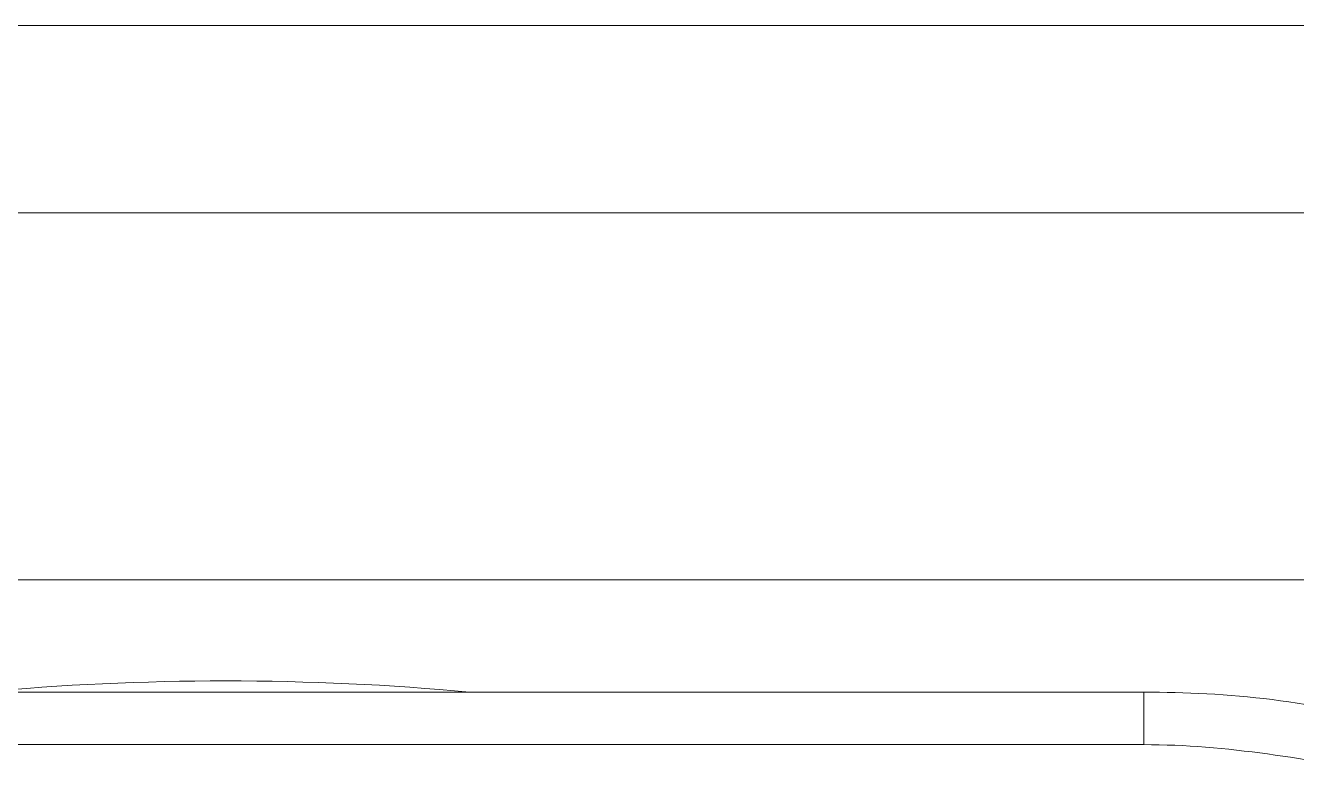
# Model space of a CAD drawing. Header units: millimetres. Extents: x 25083 to 52777, y 24772 to 45779.
# Drawn here: x 49724.7 to 49787.6, y 36570.5 to 36607.6 of the extents above; entities that cross this region are included whole.
import ezdxf

# ---------------------------------------------------------------- set-up
doc = ezdxf.new("R2010")
doc.units = ezdxf.units.MM

# ---------------------------------------------------------------- blocks, each defined once
blk = doc.blocks.new('zw$D2F4')
at = {"color": 7, "lineweight": 5}
for points in [[(815.133, 727.121), (901.288, 727.121)], [(527.701, 717.837), (948.822, 717.837)], [(529.558, 699.64), (948.822, 699.64)], [(890.148, 694.07), (527.33, 694.07)], [(890.148, 694.07), (890.148, 691.47)], [(650.25, 691.47), (890.148, 691.47)]]:
    blk.add_lwpolyline(points, dxfattribs=at)
for points in [[(832.587, 694.07), (840.385, 694.813), (848.927, 694.813), (856.725, 694.07)], [(903.145, 692.213), (898.689, 693.699), (894.232, 694.07), (890.148, 694.07)], [(902.402, 689.985), (898.317, 690.728), (894.232, 691.47), (890.148, 691.47)]]:
    blk.add_open_spline(points, degree=3, dxfattribs=at)

msp = doc.modelspace()

# ---------------------------------------------------------------- block references
msp.add_blockref('zw$D2F4', (48889.923, 35880.503))

doc.saveas('drawing.dxf')
